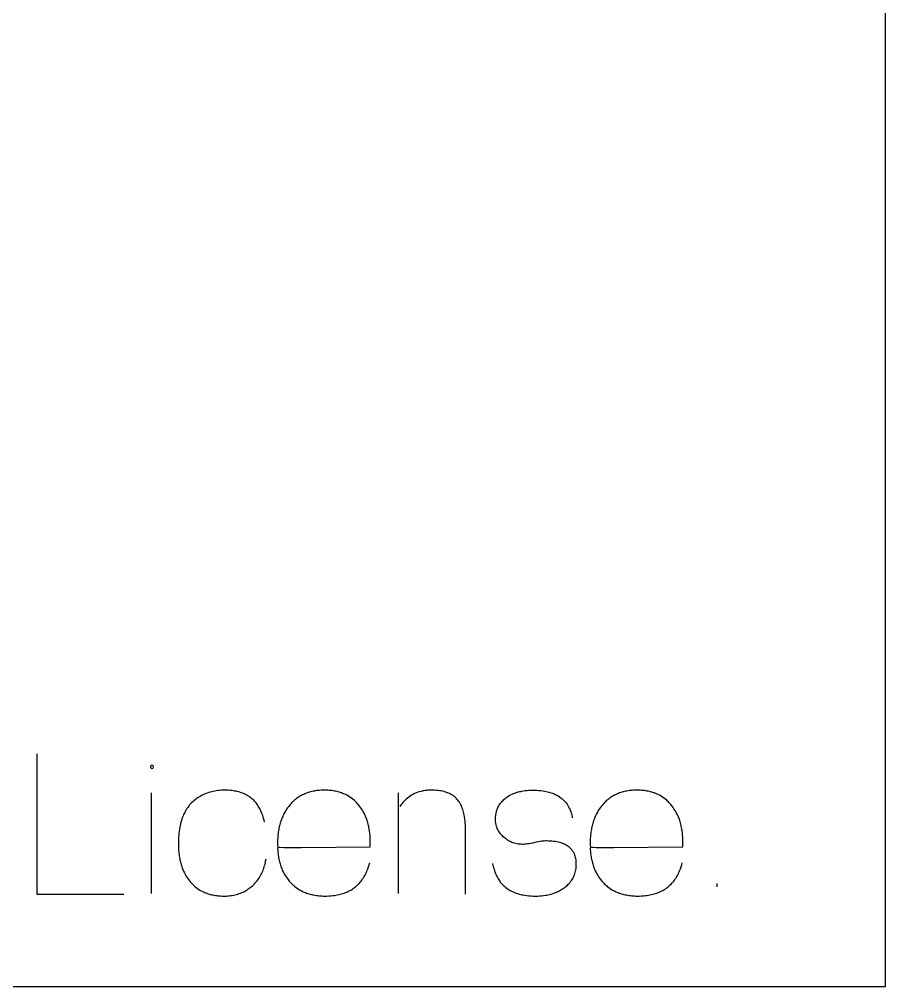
# Model space of a CAD drawing. Extents: x -148 to 148, y -92 to 92.
# Drawn here: x 129.41 to 148, y -92 to -71.23 of the extents above; entities that cross this region are included whole.
import ezdxf

# ---------------------------------------------------------------- set-up
doc = ezdxf.new("R2010")
doc.units = 0
doc.header["$MEASUREMENT"] = 0
doc.layers.get('0').update_dxf_attribs({"linetype": 'CONTINUOUS'})

msp = doc.modelspace()

# ---------------------------------------------------------------- linework, layer by layer
for p, q in [((147.999, -92), (147.999, 92)), ((129.783, -87), (129.783, -90.018)), ((132.246, -87.246), (132.223, -87.265)), ((132.223, -87.265), (132.223, -87.295)), ((132.223, -87.295), (132.246, -87.314)), ((132.276, -87.253), (132.246, -87.246)), ((132.246, -87.314), (132.276, -87.307)), ((132.289, -87.28), (132.276, -87.253)), ((132.276, -87.307), (132.289, -87.28)), ((133.472, -87.834), (133.44, -87.845)), ((133.503, -87.824), (133.472, -87.834)), ((133.536, -87.815), (133.503, -87.824)), ((133.568, -87.807), (133.536, -87.815)), ((133.601, -87.801), (133.568, -87.807)), ((133.634, -87.795), (133.601, -87.801)), ((133.667, -87.79), (133.634, -87.795)), ((133.701, -87.786), (133.667, -87.79)), ((133.735, -87.784), (133.701, -87.786)), ((133.769, -87.782), (133.735, -87.784)), ((133.804, -87.782), (133.769, -87.782)), ((133.849, -87.782), (133.804, -87.782)), ((133.893, -87.785), (133.849, -87.782)), ((133.936, -87.788), (133.893, -87.785)), ((133.967, -87.791), (133.936, -87.788)), ((133.998, -87.795), (133.967, -87.791)), ((134.027, -87.8), (133.998, -87.795)), ((134.057, -87.806), (134.027, -87.8)), ((134.085, -87.812), (134.057, -87.806)), ((134.113, -87.82), (134.085, -87.812)), ((134.141, -87.828), (134.113, -87.82)), ((134.167, -87.836), (134.141, -87.828)), ((134.193, -87.846), (134.167, -87.836)), ((135.606, -87.833), (135.581, -87.842)), ((135.632, -87.825), (135.606, -87.833)), ((135.658, -87.818), (135.632, -87.825)), ((135.684, -87.812), (135.658, -87.818)), ((135.711, -87.806), (135.684, -87.812)), ((135.738, -87.8), (135.711, -87.806)), ((135.766, -87.796), (135.738, -87.8)), ((135.794, -87.792), (135.766, -87.796)), ((135.822, -87.788), (135.794, -87.792)), ((135.851, -87.786), (135.822, -87.788)), ((135.881, -87.784), (135.851, -87.786)), ((135.91, -87.783), (135.881, -87.784)), ((135.941, -87.782), (135.91, -87.783)), ((135.971, -87.782), (135.941, -87.782)), ((136, -87.783), (135.971, -87.782)), ((136.029, -87.784), (136, -87.783)), ((136.058, -87.786), (136.029, -87.784)), ((136.086, -87.788), (136.058, -87.786)), ((136.114, -87.792), (136.086, -87.788)), ((136.141, -87.795), (136.114, -87.792)), ((136.168, -87.8), (136.141, -87.795)), ((136.195, -87.805), (136.168, -87.8)), ((136.221, -87.811), (136.195, -87.805)), ((136.247, -87.817), (136.221, -87.811)), ((136.272, -87.824), (136.247, -87.817)), ((136.297, -87.832), (136.272, -87.824)), ((136.321, -87.841), (136.297, -87.832)), ((137.958, -87.828), (137.924, -87.841)), ((137.993, -87.817), (137.958, -87.828)), ((138.029, -87.807), (137.993, -87.817)), ((138.066, -87.799), (138.029, -87.807)), ((138.091, -87.794), (138.066, -87.799)), ((138.117, -87.791), (138.091, -87.794)), ((138.143, -87.787), (138.117, -87.791)), ((138.169, -87.785), (138.143, -87.787)), ((138.196, -87.783), (138.169, -87.785)), ((138.223, -87.782), (138.196, -87.783)), ((138.251, -87.782), (138.223, -87.782)), ((138.277, -87.782), (138.251, -87.782)), ((138.315, -87.783), (138.277, -87.782)), ((138.352, -87.786), (138.315, -87.783)), ((138.388, -87.789), (138.352, -87.786)), ((138.423, -87.794), (138.388, -87.789)), ((138.457, -87.799), (138.423, -87.794)), ((138.49, -87.806), (138.457, -87.799)), ((138.521, -87.813), (138.49, -87.806)), ((138.552, -87.822), (138.521, -87.813)), ((138.581, -87.832), (138.552, -87.822)), ((138.609, -87.843), (138.581, -87.832)), ((140.042, -87.844), (140.067, -87.835)), ((140.067, -87.835), (140.091, -87.827)), ((140.091, -87.827), (140.116, -87.82)), ((140.116, -87.82), (140.141, -87.814)), ((140.141, -87.814), (140.167, -87.808)), ((140.167, -87.808), (140.194, -87.802)), ((140.194, -87.802), (140.23, -87.796)), ((140.23, -87.796), (140.266, -87.791)), ((140.266, -87.791), (140.304, -87.787)), ((140.304, -87.787), (140.342, -87.784)), ((140.342, -87.784), (140.381, -87.782)), ((140.381, -87.782), (140.422, -87.782)), ((140.422, -87.782), (140.468, -87.782)), ((140.468, -87.782), (140.514, -87.784)), ((140.514, -87.784), (140.558, -87.787)), ((140.558, -87.787), (140.6, -87.791)), ((140.6, -87.791), (140.642, -87.797)), ((140.642, -87.797), (140.682, -87.803)), ((140.682, -87.803), (140.712, -87.809)), ((140.712, -87.809), (140.74, -87.815)), ((140.74, -87.815), (140.768, -87.822)), ((140.768, -87.822), (140.795, -87.83)), ((140.795, -87.83), (140.822, -87.838)), ((142.315, -87.833), (142.29, -87.842)), ((142.341, -87.825), (142.315, -87.833)), ((142.367, -87.818), (142.341, -87.825)), ((142.393, -87.812), (142.367, -87.818)), ((142.42, -87.806), (142.393, -87.812)), ((142.447, -87.8), (142.42, -87.806)), ((142.475, -87.796), (142.447, -87.8)), ((142.503, -87.792), (142.475, -87.796)), ((142.531, -87.788), (142.503, -87.792)), ((142.56, -87.786), (142.531, -87.788)), ((142.59, -87.784), (142.56, -87.786)), ((142.62, -87.783), (142.59, -87.784)), ((142.65, -87.782), (142.62, -87.783)), ((142.68, -87.782), (142.65, -87.782)), ((142.709, -87.783), (142.68, -87.782)), ((142.738, -87.784), (142.709, -87.783)), ((142.767, -87.786), (142.738, -87.784)), ((142.795, -87.788), (142.767, -87.786)), ((142.823, -87.792), (142.795, -87.788)), ((142.85, -87.795), (142.823, -87.792)), ((142.877, -87.8), (142.85, -87.795)), ((142.904, -87.805), (142.877, -87.8)), ((142.93, -87.811), (142.904, -87.805)), ((142.956, -87.817), (142.93, -87.811)), ((142.981, -87.824), (142.956, -87.817)), ((143.006, -87.832), (142.981, -87.824)), ((143.03, -87.841), (143.006, -87.832)), ((132.244, -90), (132.244, -87.839)), ((133.128, -88.03), (133.105, -88.052)), ((133.153, -88.008), (133.128, -88.03)), ((133.178, -87.988), (133.153, -88.008)), ((133.204, -87.968), (133.178, -87.988)), ((133.231, -87.949), (133.204, -87.968)), ((133.259, -87.932), (133.231, -87.949)), ((133.287, -87.915), (133.259, -87.932)), ((133.317, -87.899), (133.287, -87.915)), ((133.348, -87.884), (133.317, -87.899)), ((133.378, -87.87), (133.348, -87.884)), ((133.409, -87.857), (133.378, -87.87)), ((133.44, -87.845), (133.409, -87.857)), ((134.219, -87.856), (134.193, -87.846)), ((134.244, -87.867), (134.219, -87.856)), ((134.268, -87.879), (134.244, -87.867)), ((134.291, -87.891), (134.268, -87.879)), ((134.314, -87.904), (134.291, -87.891)), ((134.336, -87.918), (134.314, -87.904)), ((134.357, -87.933), (134.336, -87.918)), ((134.378, -87.949), (134.357, -87.933)), ((134.398, -87.965), (134.378, -87.949)), ((134.418, -87.982), (134.398, -87.965)), ((134.436, -88), (134.418, -87.982)), ((134.454, -88.018), (134.436, -88)), ((134.472, -88.037), (134.454, -88.018)), ((134.489, -88.057), (134.472, -88.037)), ((135.276, -88.031), (135.257, -88.05)), ((135.295, -88.013), (135.276, -88.031)), ((135.314, -87.996), (135.295, -88.013)), ((135.334, -87.98), (135.314, -87.996)), ((135.354, -87.964), (135.334, -87.98)), ((135.375, -87.949), (135.354, -87.964)), ((135.396, -87.934), (135.375, -87.949)), ((135.418, -87.92), (135.396, -87.934)), ((135.44, -87.907), (135.418, -87.92)), ((135.462, -87.895), (135.44, -87.907)), ((135.485, -87.883), (135.462, -87.895)), ((135.509, -87.872), (135.485, -87.883)), ((135.532, -87.861), (135.509, -87.872)), ((135.557, -87.851), (135.532, -87.861)), ((135.581, -87.842), (135.557, -87.851)), ((136.345, -87.85), (136.321, -87.841)), ((136.369, -87.859), (136.345, -87.85)), ((136.404, -87.875), (136.369, -87.859)), ((136.437, -87.892), (136.404, -87.875)), ((136.47, -87.911), (136.437, -87.892)), ((136.502, -87.931), (136.47, -87.911)), ((136.533, -87.953), (136.502, -87.931)), ((136.563, -87.975), (136.533, -87.953)), ((136.592, -88), (136.563, -87.975)), ((136.611, -88.017), (136.592, -88)), ((136.629, -88.035), (136.611, -88.017)), ((136.647, -88.053), (136.629, -88.035)), ((137.547, -90), (137.546, -87.839)), ((137.654, -88.029), (137.637, -88.048)), ((137.681, -88.002), (137.654, -88.029)), ((137.708, -87.976), (137.681, -88.002)), ((137.736, -87.952), (137.708, -87.976)), ((137.765, -87.93), (137.736, -87.952)), ((137.795, -87.909), (137.765, -87.93)), ((137.826, -87.89), (137.795, -87.909)), ((137.857, -87.872), (137.826, -87.89)), ((137.89, -87.856), (137.857, -87.872)), ((137.924, -87.841), (137.89, -87.856)), ((138.637, -87.855), (138.609, -87.843)), ((138.663, -87.868), (138.637, -87.855)), ((138.692, -87.885), (138.663, -87.868)), ((138.715, -87.9), (138.692, -87.885)), ((138.738, -87.917), (138.715, -87.9)), ((138.759, -87.934), (138.738, -87.917)), ((138.78, -87.953), (138.759, -87.934)), ((138.799, -87.973), (138.78, -87.953)), ((138.817, -87.994), (138.799, -87.973)), ((138.834, -88.016), (138.817, -87.994)), ((138.851, -88.04), (138.834, -88.016)), ((138.867, -88.067), (138.851, -88.04)), ((139.736, -88.059), (139.752, -88.039)), ((139.752, -88.039), (139.769, -88.019)), ((139.769, -88.019), (139.788, -88.001)), ((139.788, -88.001), (139.807, -87.982)), ((139.807, -87.982), (139.828, -87.965)), ((139.828, -87.965), (139.85, -87.948)), ((139.85, -87.948), (139.872, -87.931)), ((139.872, -87.931), (139.894, -87.917)), ((139.894, -87.917), (139.922, -87.9)), ((139.922, -87.9), (139.951, -87.885)), ((139.951, -87.885), (139.981, -87.87)), ((139.981, -87.87), (140.011, -87.856)), ((140.011, -87.856), (140.042, -87.844)), ((140.822, -87.838), (140.847, -87.848)), ((140.847, -87.848), (140.872, -87.857)), ((140.872, -87.857), (140.897, -87.868)), ((140.897, -87.868), (140.92, -87.879)), ((140.92, -87.879), (140.943, -87.89)), ((140.943, -87.89), (140.972, -87.907)), ((140.972, -87.907), (141.001, -87.925)), ((141.001, -87.925), (141.027, -87.944)), ((141.027, -87.944), (141.053, -87.964)), ((141.053, -87.964), (141.077, -87.986)), ((141.077, -87.986), (141.1, -88.008)), ((141.1, -88.008), (141.122, -88.032)), ((141.122, -88.032), (141.142, -88.057)), ((141.985, -88.031), (141.966, -88.05)), ((142.004, -88.013), (141.985, -88.031)), ((142.023, -87.996), (142.004, -88.013)), ((142.043, -87.98), (142.023, -87.996)), ((142.063, -87.964), (142.043, -87.98)), ((142.084, -87.949), (142.063, -87.964)), ((142.105, -87.934), (142.084, -87.949)), ((142.127, -87.92), (142.105, -87.934)), ((142.149, -87.907), (142.127, -87.92)), ((142.172, -87.895), (142.149, -87.907)), ((142.194, -87.883), (142.172, -87.895)), ((142.218, -87.872), (142.194, -87.883)), ((142.242, -87.861), (142.218, -87.872)), ((142.266, -87.851), (142.242, -87.861)), ((142.29, -87.842), (142.266, -87.851)), ((143.054, -87.85), (143.03, -87.841)), ((143.078, -87.859), (143.054, -87.85)), ((143.113, -87.875), (143.078, -87.859)), ((143.146, -87.892), (143.113, -87.875)), ((143.179, -87.911), (143.146, -87.892)), ((143.211, -87.931), (143.179, -87.911)), ((143.242, -87.953), (143.211, -87.931)), ((143.272, -87.975), (143.242, -87.953)), ((143.301, -88), (143.272, -87.975)), ((143.32, -88.017), (143.301, -88)), ((143.338, -88.035), (143.32, -88.017)), ((143.356, -88.053), (143.338, -88.035)), ((132.968, -88.236), (132.956, -88.259)), ((132.984, -88.207), (132.968, -88.236)), ((133.002, -88.179), (132.984, -88.207)), ((133.021, -88.152), (133.002, -88.179)), ((133.041, -88.125), (133.021, -88.152)), ((133.061, -88.1), (133.041, -88.125)), ((133.083, -88.076), (133.061, -88.1)), ((133.105, -88.052), (133.083, -88.076)), ((134.505, -88.078), (134.489, -88.057)), ((134.52, -88.1), (134.505, -88.078)), ((134.535, -88.122), (134.52, -88.1)), ((134.549, -88.145), (134.535, -88.122)), ((134.563, -88.169), (134.549, -88.145)), ((134.576, -88.193), (134.563, -88.169)), ((134.588, -88.219), (134.576, -88.193)), ((134.6, -88.245), (134.588, -88.219)), ((134.611, -88.272), (134.6, -88.245)), ((135.124, -88.222), (135.104, -88.254)), ((135.144, -88.19), (135.124, -88.222)), ((135.165, -88.159), (135.144, -88.19)), ((135.187, -88.129), (135.165, -88.159)), ((135.204, -88.109), (135.187, -88.129)), ((135.221, -88.089), (135.204, -88.109)), ((135.239, -88.069), (135.221, -88.089)), ((135.257, -88.05), (135.239, -88.069)), ((136.665, -88.072), (136.647, -88.053)), ((136.682, -88.092), (136.665, -88.072)), ((136.706, -88.122), (136.682, -88.092)), ((136.728, -88.151), (136.706, -88.122)), ((136.748, -88.181), (136.728, -88.151)), ((136.768, -88.211), (136.748, -88.181)), ((136.786, -88.243), (136.768, -88.211)), ((136.804, -88.275), (136.786, -88.243)), ((137.588, -88.109), (137.573, -88.131)), ((137.604, -88.088), (137.588, -88.109)), ((137.62, -88.068), (137.604, -88.088)), ((137.637, -88.048), (137.62, -88.068)), ((138.883, -88.096), (138.867, -88.067)), ((138.894, -88.12), (138.883, -88.096)), ((138.904, -88.144), (138.894, -88.12)), ((138.913, -88.169), (138.904, -88.144)), ((138.922, -88.195), (138.913, -88.169)), ((138.931, -88.223), (138.922, -88.195)), ((138.939, -88.251), (138.931, -88.223)), ((138.946, -88.28), (138.939, -88.251)), ((139.638, -88.276), (139.644, -88.25)), ((139.644, -88.25), (139.651, -88.225)), ((139.651, -88.225), (139.659, -88.2)), ((139.659, -88.2), (139.668, -88.176)), ((139.668, -88.176), (139.678, -88.153)), ((139.678, -88.153), (139.69, -88.13)), ((139.69, -88.13), (139.707, -88.101)), ((139.707, -88.101), (139.72, -88.08)), ((139.72, -88.08), (139.736, -88.059)), ((141.142, -88.057), (141.161, -88.084)), ((141.161, -88.084), (141.179, -88.111)), ((141.179, -88.111), (141.195, -88.14)), ((141.195, -88.14), (141.21, -88.169)), ((141.21, -88.169), (141.221, -88.192)), ((141.221, -88.192), (141.231, -88.216)), ((141.231, -88.216), (141.24, -88.241)), ((141.24, -88.241), (141.248, -88.266)), ((141.833, -88.222), (141.814, -88.254)), ((141.853, -88.19), (141.833, -88.222)), ((141.874, -88.159), (141.853, -88.19)), ((141.897, -88.129), (141.874, -88.159)), ((141.913, -88.109), (141.897, -88.129)), ((141.93, -88.089), (141.913, -88.109)), ((141.948, -88.069), (141.93, -88.089)), ((141.966, -88.05), (141.948, -88.069)), ((143.374, -88.072), (143.356, -88.053)), ((143.391, -88.092), (143.374, -88.072)), ((143.415, -88.122), (143.391, -88.092)), ((143.437, -88.151), (143.415, -88.122)), ((143.457, -88.181), (143.437, -88.151)), ((143.477, -88.211), (143.457, -88.181)), ((143.495, -88.243), (143.477, -88.211)), ((143.513, -88.275), (143.495, -88.243)), ((132.885, -88.432), (132.875, -88.468)), ((132.897, -88.397), (132.885, -88.432)), ((132.909, -88.363), (132.897, -88.397)), ((132.922, -88.33), (132.909, -88.363)), ((132.933, -88.306), (132.922, -88.33)), ((132.944, -88.282), (132.933, -88.306)), ((132.956, -88.259), (132.944, -88.282)), ((134.621, -88.299), (134.611, -88.272)), ((134.63, -88.328), (134.621, -88.299)), ((134.639, -88.357), (134.63, -88.328)), ((134.648, -88.387), (134.639, -88.357)), ((134.658, -88.428), (134.648, -88.387)), ((134.666, -88.47), (134.658, -88.428)), ((135.021, -88.442), (135.013, -88.467)), ((135.03, -88.417), (135.021, -88.442)), ((135.039, -88.393), (135.03, -88.417)), ((135.049, -88.368), (135.039, -88.393)), ((135.059, -88.345), (135.049, -88.368)), ((135.07, -88.322), (135.059, -88.345)), ((135.086, -88.287), (135.07, -88.322)), ((135.104, -88.254), (135.086, -88.287)), ((136.82, -88.308), (136.804, -88.275)), ((136.835, -88.342), (136.82, -88.308)), ((136.849, -88.377), (136.835, -88.342)), ((136.863, -88.412), (136.849, -88.377)), ((136.871, -88.436), (136.863, -88.412)), ((136.879, -88.461), (136.871, -88.436)), ((136.886, -88.486), (136.879, -88.461)), ((138.952, -88.311), (138.946, -88.28)), ((138.96, -88.353), (138.952, -88.311)), ((138.966, -88.397), (138.96, -88.353)), ((138.972, -88.443), (138.966, -88.397)), ((138.976, -88.491), (138.972, -88.443)), ((139.626, -88.385), (139.628, -88.357)), ((139.626, -88.419), (139.626, -88.385)), ((139.628, -88.447), (139.626, -88.419)), ((139.628, -88.357), (139.63, -88.329)), ((139.63, -88.474), (139.628, -88.447)), ((139.63, -88.329), (139.634, -88.302)), ((139.634, -88.302), (139.638, -88.276)), ((141.248, -88.266), (141.256, -88.292)), ((141.256, -88.292), (141.263, -88.318)), ((141.263, -88.318), (141.269, -88.345)), ((141.269, -88.345), (141.275, -88.373)), ((141.73, -88.442), (141.722, -88.467)), ((141.739, -88.417), (141.73, -88.442)), ((141.748, -88.393), (141.739, -88.417)), ((141.758, -88.368), (141.748, -88.393)), ((141.768, -88.345), (141.758, -88.368)), ((141.779, -88.322), (141.768, -88.345)), ((141.796, -88.287), (141.779, -88.322)), ((141.814, -88.254), (141.796, -88.287)), ((143.529, -88.308), (143.513, -88.275)), ((143.544, -88.342), (143.529, -88.308)), ((143.559, -88.377), (143.544, -88.342)), ((143.572, -88.412), (143.559, -88.377)), ((143.58, -88.436), (143.572, -88.412)), ((143.588, -88.461), (143.58, -88.436)), ((143.595, -88.486), (143.588, -88.461)), ((132.836, -88.662), (132.831, -88.704)), ((132.842, -88.621), (132.836, -88.662)), ((132.849, -88.581), (132.842, -88.621)), ((132.857, -88.543), (132.849, -88.581)), ((132.865, -88.505), (132.857, -88.543)), ((132.875, -88.468), (132.865, -88.505)), ((134.969, -88.654), (134.964, -88.682)), ((134.974, -88.626), (134.969, -88.654)), ((134.979, -88.598), (134.974, -88.626)), ((134.985, -88.571), (134.979, -88.598)), ((134.991, -88.545), (134.985, -88.571)), ((134.998, -88.518), (134.991, -88.545)), ((135.005, -88.492), (134.998, -88.518)), ((135.013, -88.467), (135.005, -88.492)), ((136.893, -88.511), (136.886, -88.486)), ((136.899, -88.537), (136.893, -88.511)), ((136.905, -88.563), (136.899, -88.537)), ((136.91, -88.589), (136.905, -88.563)), ((136.915, -88.616), (136.91, -88.589)), ((136.92, -88.643), (136.915, -88.616)), ((136.924, -88.67), (136.92, -88.643)), ((138.98, -88.541), (138.976, -88.491)), ((138.981, -88.567), (138.98, -88.541)), ((138.982, -88.593), (138.981, -88.567)), ((138.983, -88.619), (138.982, -88.593)), ((138.983, -88.646), (138.983, -88.619)), ((138.983, -90.018), (138.983, -88.646)), ((139.635, -88.501), (139.63, -88.474)), ((139.64, -88.528), (139.635, -88.501)), ((139.647, -88.554), (139.64, -88.528)), ((139.656, -88.579), (139.647, -88.554)), ((139.665, -88.604), (139.656, -88.579)), ((139.677, -88.628), (139.665, -88.604)), ((139.689, -88.652), (139.677, -88.628)), ((139.703, -88.675), (139.689, -88.652)), ((141.678, -88.654), (141.673, -88.682)), ((141.683, -88.626), (141.678, -88.654)), ((141.688, -88.598), (141.683, -88.626)), ((141.694, -88.571), (141.688, -88.598)), ((141.7, -88.545), (141.694, -88.571)), ((141.707, -88.518), (141.7, -88.545)), ((141.714, -88.492), (141.707, -88.518)), ((141.722, -88.467), (141.714, -88.492)), ((143.602, -88.511), (143.595, -88.486)), ((143.608, -88.537), (143.602, -88.511)), ((143.614, -88.563), (143.608, -88.537)), ((143.619, -88.589), (143.614, -88.563)), ((143.624, -88.616), (143.619, -88.589)), ((143.629, -88.643), (143.624, -88.616)), ((143.633, -88.67), (143.629, -88.643)), ((132.821, -88.834), (132.82, -88.88)), ((132.824, -88.79), (132.821, -88.834)), ((132.827, -88.746), (132.824, -88.79)), ((132.831, -88.704), (132.827, -88.746)), ((134.948, -88.874), (134.947, -88.905)), ((134.949, -88.844), (134.948, -88.874)), ((134.951, -88.813), (134.949, -88.844)), ((134.953, -88.783), (134.951, -88.813)), ((134.957, -88.739), (134.953, -88.783)), ((134.96, -88.71), (134.957, -88.739)), ((134.964, -88.682), (134.96, -88.71)), ((136.927, -88.698), (136.924, -88.67)), ((136.93, -88.726), (136.927, -88.698)), ((136.933, -88.755), (136.93, -88.726)), ((136.935, -88.784), (136.933, -88.755)), ((136.936, -88.813), (136.935, -88.784)), ((136.938, -88.842), (136.936, -88.813)), ((136.938, -88.872), (136.938, -88.842)), ((136.939, -88.903), (136.938, -88.872)), ((139.719, -88.698), (139.703, -88.675)), ((139.735, -88.72), (139.719, -88.698)), ((139.753, -88.742), (139.735, -88.72)), ((139.773, -88.762), (139.753, -88.742)), ((139.794, -88.783), (139.773, -88.762)), ((139.816, -88.802), (139.794, -88.783)), ((139.838, -88.82), (139.816, -88.802)), ((139.86, -88.837), (139.838, -88.82)), ((139.883, -88.852), (139.86, -88.837)), ((139.906, -88.867), (139.883, -88.852)), ((139.93, -88.88), (139.906, -88.867)), ((140.642, -88.876), (140.614, -88.88)), ((140.668, -88.874), (140.642, -88.876)), ((140.697, -88.873), (140.668, -88.874)), ((140.723, -88.873), (140.697, -88.873)), ((140.762, -88.874), (140.723, -88.873)), ((140.801, -88.876), (140.762, -88.874)), ((140.838, -88.879), (140.801, -88.876)), ((141.657, -88.874), (141.656, -88.905)), ((141.658, -88.844), (141.657, -88.874)), ((141.66, -88.813), (141.658, -88.844)), ((141.662, -88.783), (141.66, -88.813)), ((141.666, -88.739), (141.662, -88.783)), ((141.67, -88.71), (141.666, -88.739)), ((141.673, -88.682), (141.67, -88.71)), ((143.636, -88.698), (143.633, -88.67)), ((143.639, -88.726), (143.636, -88.698)), ((143.642, -88.755), (143.639, -88.726)), ((143.644, -88.784), (143.642, -88.755)), ((143.646, -88.813), (143.644, -88.784)), ((143.647, -88.842), (143.646, -88.813)), ((143.647, -88.872), (143.647, -88.842)), ((143.648, -88.903), (143.647, -88.872)), ((132.82, -88.88), (132.82, -88.926)), ((132.82, -88.926), (132.82, -88.958)), ((132.82, -88.958), (132.82, -88.988)), ((132.82, -88.988), (132.822, -89.019)), ((132.822, -89.019), (132.823, -89.049)), ((132.823, -89.049), (132.825, -89.078)), ((132.825, -89.078), (132.828, -89.107)), ((134.947, -88.905), (134.947, -88.937)), ((134.947, -88.937), (134.947, -88.968)), ((134.947, -88.968), (134.953, -89)), ((134.953, -89), (134.949, -89.03)), ((134.949, -89.03), (134.951, -89.06)), ((134.951, -89.06), (134.953, -89.09)), ((134.953, -89), (134.979, -89.005)), ((134.979, -89.005), (135.004, -89.007)), ((135.004, -89.007), (135.081, -89.01)), ((135.081, -89.01), (135.151, -89.011)), ((135.151, -89.011), (135.454, -89.013)), ((135.454, -89.013), (136.937, -89)), ((136.937, -89), (136.938, -88.943)), ((136.938, -88.943), (136.939, -88.903)), ((139.954, -88.892), (139.93, -88.88)), ((139.979, -88.902), (139.954, -88.892)), ((140.004, -88.912), (139.979, -88.902)), ((140.03, -88.92), (140.004, -88.912)), ((140.057, -88.927), (140.03, -88.92)), ((140.083, -88.933), (140.057, -88.927)), ((140.111, -88.938), (140.083, -88.933)), ((140.138, -88.942), (140.111, -88.938)), ((140.167, -88.944), (140.138, -88.942)), ((140.195, -88.945), (140.167, -88.944)), ((140.227, -88.945), (140.195, -88.945)), ((140.257, -88.943), (140.227, -88.945)), ((140.285, -88.94), (140.257, -88.943)), ((140.314, -88.936), (140.285, -88.94)), ((140.347, -88.931), (140.314, -88.936)), ((140.381, -88.925), (140.347, -88.931)), ((140.418, -88.918), (140.381, -88.925)), ((140.496, -88.901), (140.418, -88.918)), ((140.55, -88.89), (140.496, -88.901)), ((140.584, -88.884), (140.55, -88.89)), ((140.614, -88.88), (140.584, -88.884)), ((140.874, -88.883), (140.838, -88.879)), ((140.909, -88.887), (140.874, -88.883)), ((140.942, -88.893), (140.909, -88.887)), ((140.974, -88.9), (140.942, -88.893)), ((141.005, -88.908), (140.974, -88.9)), ((141.034, -88.916), (141.005, -88.908)), ((141.063, -88.926), (141.034, -88.916)), ((141.09, -88.937), (141.063, -88.926)), ((141.115, -88.948), (141.09, -88.937)), ((141.14, -88.961), (141.115, -88.948)), ((141.163, -88.974), (141.14, -88.961)), ((141.185, -88.989), (141.163, -88.974)), ((141.205, -89.004), (141.185, -88.989)), ((141.229, -89.025), (141.205, -89.004)), ((141.251, -89.047), (141.229, -89.025)), ((141.271, -89.071), (141.251, -89.047)), ((141.289, -89.096), (141.271, -89.071)), ((141.656, -88.905), (141.656, -88.937)), ((141.656, -88.937), (141.656, -88.968)), ((141.656, -88.968), (141.662, -89)), ((141.662, -89), (141.658, -89.03)), ((141.658, -89.03), (141.66, -89.06)), ((141.66, -89.06), (141.662, -89.09)), ((141.662, -89), (141.688, -89.005)), ((141.688, -89.005), (141.713, -89.007)), ((141.713, -89.007), (141.79, -89.01)), ((141.79, -89.01), (141.86, -89.011)), ((141.86, -89.011), (142.163, -89.013)), ((142.163, -89.013), (143.646, -89)), ((143.646, -89), (143.647, -88.943)), ((143.647, -88.943), (143.648, -88.903)), ((132.828, -89.107), (132.831, -89.136)), ((132.831, -89.136), (132.834, -89.165)), ((132.834, -89.165), (132.838, -89.193)), ((132.838, -89.193), (132.843, -89.22)), ((132.843, -89.22), (132.848, -89.247)), ((132.848, -89.247), (132.853, -89.274)), ((132.853, -89.274), (132.859, -89.301)), ((134.693, -89.301), (134.701, -89.256)), ((134.953, -89.09), (134.956, -89.12)), ((134.956, -89.12), (134.959, -89.149)), ((134.959, -89.149), (134.963, -89.177)), ((134.963, -89.177), (134.967, -89.206)), ((134.967, -89.206), (134.972, -89.233)), ((134.972, -89.233), (134.977, -89.261)), ((134.977, -89.261), (134.983, -89.288)), ((134.983, -89.288), (134.989, -89.314)), ((141.304, -89.123), (141.289, -89.096)), ((141.318, -89.151), (141.304, -89.123)), ((141.328, -89.175), (141.318, -89.151)), ((141.336, -89.199), (141.328, -89.175)), ((141.343, -89.225), (141.336, -89.199)), ((141.349, -89.252), (141.343, -89.225)), ((141.354, -89.279), (141.349, -89.252)), ((141.357, -89.308), (141.354, -89.279)), ((141.662, -89.09), (141.665, -89.12)), ((141.665, -89.12), (141.668, -89.149)), ((141.668, -89.149), (141.672, -89.177)), ((141.672, -89.177), (141.676, -89.206)), ((141.676, -89.206), (141.681, -89.233)), ((141.681, -89.233), (141.686, -89.261)), ((141.686, -89.261), (141.692, -89.288)), ((141.692, -89.288), (141.699, -89.314)), ((132.859, -89.301), (132.865, -89.327)), ((132.865, -89.327), (132.872, -89.352)), ((132.872, -89.352), (132.879, -89.377)), ((132.879, -89.377), (132.887, -89.402)), ((132.887, -89.402), (132.895, -89.427)), ((132.895, -89.427), (132.903, -89.451)), ((132.903, -89.451), (132.917, -89.486)), ((132.917, -89.486), (132.932, -89.52)), ((134.629, -89.519), (134.641, -89.49)), ((134.641, -89.49), (134.652, -89.46)), ((134.652, -89.46), (134.661, -89.43)), ((134.661, -89.43), (134.671, -89.399)), ((134.671, -89.399), (134.679, -89.367)), ((134.679, -89.367), (134.687, -89.334)), ((134.687, -89.334), (134.693, -89.301)), ((134.989, -89.314), (134.996, -89.341)), ((134.996, -89.341), (135.004, -89.366)), ((135.004, -89.366), (135.011, -89.392)), ((135.011, -89.392), (135.02, -89.417)), ((135.02, -89.417), (135.029, -89.441)), ((135.029, -89.441), (135.038, -89.465)), ((135.038, -89.465), (135.048, -89.489)), ((135.048, -89.489), (135.058, -89.512)), ((136.874, -89.501), (136.886, -89.471)), ((136.886, -89.471), (136.9, -89.43)), ((136.9, -89.43), (136.914, -89.388)), ((136.914, -89.388), (136.926, -89.344)), ((139.565, -89.356), (139.571, -89.389)), ((139.571, -89.389), (139.578, -89.42)), ((139.578, -89.42), (139.586, -89.451)), ((139.586, -89.451), (139.594, -89.481)), ((139.594, -89.481), (139.603, -89.51)), ((141.344, -89.517), (141.35, -89.489)), ((141.35, -89.489), (141.354, -89.46)), ((141.354, -89.46), (141.357, -89.43)), ((141.359, -89.337), (141.357, -89.308)), ((141.357, -89.43), (141.359, -89.399)), ((141.359, -89.368), (141.359, -89.337)), ((141.359, -89.399), (141.359, -89.368)), ((141.699, -89.314), (141.705, -89.341)), ((141.705, -89.341), (141.713, -89.366)), ((141.713, -89.366), (141.72, -89.392)), ((141.72, -89.392), (141.729, -89.417)), ((141.729, -89.417), (141.738, -89.441)), ((141.738, -89.441), (141.747, -89.465)), ((141.747, -89.465), (141.757, -89.489)), ((141.757, -89.489), (141.767, -89.512)), ((143.583, -89.501), (143.595, -89.471)), ((143.595, -89.471), (143.61, -89.43)), ((143.61, -89.43), (143.623, -89.388)), ((143.623, -89.388), (143.635, -89.344)), ((132.932, -89.52), (132.948, -89.554)), ((132.948, -89.554), (132.965, -89.587)), ((132.965, -89.587), (132.983, -89.618)), ((132.983, -89.618), (133.002, -89.649)), ((133.002, -89.649), (133.022, -89.679)), ((133.022, -89.679), (133.043, -89.708)), ((134.509, -89.727), (134.527, -89.704)), ((134.527, -89.704), (134.544, -89.679)), ((134.544, -89.679), (134.56, -89.654)), ((134.56, -89.654), (134.575, -89.628)), ((134.575, -89.628), (134.59, -89.602)), ((134.59, -89.602), (134.604, -89.575)), ((134.604, -89.575), (134.617, -89.547)), ((134.617, -89.547), (134.629, -89.519)), ((135.058, -89.512), (135.074, -89.546)), ((135.074, -89.546), (135.092, -89.58)), ((135.092, -89.58), (135.111, -89.612)), ((135.111, -89.612), (135.131, -89.643)), ((135.131, -89.643), (135.152, -89.674)), ((135.152, -89.674), (135.174, -89.703)), ((135.174, -89.703), (135.197, -89.732)), ((136.758, -89.711), (136.775, -89.687)), ((136.775, -89.687), (136.791, -89.663)), ((136.791, -89.663), (136.806, -89.638)), ((136.806, -89.638), (136.821, -89.612)), ((136.821, -89.612), (136.835, -89.585)), ((136.835, -89.585), (136.849, -89.558)), ((136.849, -89.558), (136.862, -89.53)), ((136.862, -89.53), (136.874, -89.501)), ((139.603, -89.51), (139.613, -89.539)), ((139.613, -89.539), (139.624, -89.567)), ((139.624, -89.567), (139.635, -89.594)), ((139.635, -89.594), (139.647, -89.62)), ((139.647, -89.62), (139.66, -89.645)), ((139.66, -89.645), (139.674, -89.67)), ((139.674, -89.67), (139.688, -89.694)), ((139.688, -89.694), (139.703, -89.717)), ((141.256, -89.723), (141.271, -89.7)), ((141.271, -89.7), (141.285, -89.676)), ((141.285, -89.676), (141.298, -89.651)), ((141.298, -89.651), (141.31, -89.626)), ((141.31, -89.626), (141.32, -89.6)), ((141.32, -89.6), (141.329, -89.573)), ((141.329, -89.573), (141.337, -89.545)), ((141.337, -89.545), (141.344, -89.517)), ((141.767, -89.512), (141.784, -89.546)), ((141.784, -89.546), (141.801, -89.58)), ((141.801, -89.58), (141.82, -89.612)), ((141.82, -89.612), (141.84, -89.643)), ((141.84, -89.643), (141.861, -89.674)), ((141.861, -89.674), (141.883, -89.703)), ((141.883, -89.703), (141.906, -89.732)), ((143.467, -89.711), (143.484, -89.687)), ((143.484, -89.687), (143.5, -89.663)), ((143.5, -89.663), (143.515, -89.638)), ((143.515, -89.638), (143.53, -89.612)), ((143.53, -89.612), (143.544, -89.585)), ((143.544, -89.585), (143.558, -89.558)), ((143.558, -89.558), (143.571, -89.53)), ((143.571, -89.53), (143.583, -89.501)), ((133.043, -89.708), (133.066, -89.737)), ((133.066, -89.737), (133.082, -89.757)), ((133.082, -89.757), (133.099, -89.776)), ((133.099, -89.776), (133.117, -89.795)), ((133.117, -89.795), (133.144, -89.821)), ((133.144, -89.821), (133.172, -89.847)), ((133.172, -89.847), (133.201, -89.87)), ((133.201, -89.87), (133.231, -89.893)), ((133.231, -89.893), (133.262, -89.913)), ((133.262, -89.913), (133.294, -89.933)), ((134.289, -89.926), (134.314, -89.91)), ((134.314, -89.91), (134.338, -89.893)), ((134.338, -89.893), (134.362, -89.875)), ((134.362, -89.875), (134.385, -89.856)), ((134.385, -89.856), (134.408, -89.836)), ((134.408, -89.836), (134.43, -89.815)), ((134.43, -89.815), (134.451, -89.794)), ((134.451, -89.794), (134.471, -89.773)), ((134.471, -89.773), (134.49, -89.75)), ((134.49, -89.75), (134.509, -89.727)), ((135.197, -89.732), (135.222, -89.76)), ((135.222, -89.76), (135.24, -89.779)), ((135.24, -89.779), (135.259, -89.797)), ((135.259, -89.797), (135.277, -89.815)), ((135.277, -89.815), (135.296, -89.831)), ((135.296, -89.831), (135.316, -89.848)), ((135.316, -89.848), (135.346, -89.871)), ((135.346, -89.871), (135.377, -89.893)), ((135.377, -89.893), (135.409, -89.913)), ((135.409, -89.913), (135.431, -89.926)), ((136.533, -89.919), (136.556, -89.904)), ((136.556, -89.904), (136.579, -89.888)), ((136.579, -89.888), (136.602, -89.871)), ((136.602, -89.871), (136.623, -89.854)), ((136.623, -89.854), (136.645, -89.836)), ((136.645, -89.836), (136.665, -89.817)), ((136.665, -89.817), (136.685, -89.797)), ((136.685, -89.797), (136.704, -89.777)), ((136.704, -89.777), (136.723, -89.756)), ((136.723, -89.756), (136.741, -89.734)), ((136.741, -89.734), (136.758, -89.711)), ((139.703, -89.717), (139.719, -89.739)), ((139.719, -89.739), (139.736, -89.761)), ((139.736, -89.761), (139.753, -89.782)), ((139.753, -89.782), (139.771, -89.802)), ((139.771, -89.802), (139.79, -89.821)), ((139.79, -89.821), (139.809, -89.84)), ((139.809, -89.84), (139.83, -89.857)), ((139.83, -89.857), (139.851, -89.874)), ((139.851, -89.874), (139.873, -89.891)), ((139.873, -89.891), (139.895, -89.906)), ((139.895, -89.906), (139.918, -89.921)), ((141.042, -89.917), (141.065, -89.903)), ((141.065, -89.903), (141.089, -89.887)), ((141.089, -89.887), (141.114, -89.869)), ((141.114, -89.869), (141.138, -89.85)), ((141.138, -89.85), (141.161, -89.83)), ((141.161, -89.83), (141.182, -89.81)), ((141.182, -89.81), (141.203, -89.79)), ((141.203, -89.79), (141.222, -89.768)), ((141.222, -89.768), (141.239, -89.746)), ((141.239, -89.746), (141.256, -89.723)), ((141.906, -89.732), (141.932, -89.76)), ((141.932, -89.76), (141.949, -89.779)), ((141.949, -89.779), (141.968, -89.797)), ((141.968, -89.797), (141.986, -89.815)), ((141.986, -89.815), (142.005, -89.831)), ((142.005, -89.831), (142.025, -89.848)), ((142.025, -89.848), (142.055, -89.871)), ((142.055, -89.871), (142.086, -89.893)), ((142.086, -89.893), (142.118, -89.913)), ((142.118, -89.913), (142.14, -89.926)), ((143.242, -89.919), (143.265, -89.904)), ((143.265, -89.904), (143.288, -89.888)), ((143.288, -89.888), (143.311, -89.871)), ((143.311, -89.871), (143.332, -89.854)), ((143.332, -89.854), (143.354, -89.836)), ((143.354, -89.836), (143.374, -89.817)), ((143.374, -89.817), (143.394, -89.797)), ((143.394, -89.797), (143.413, -89.777)), ((143.413, -89.777), (143.432, -89.756)), ((143.432, -89.756), (143.45, -89.734)), ((143.45, -89.734), (143.467, -89.711)), ((144.383, -89.855), (144.385, -89.782)), ((129.783, -90.018), (131.647, -90.018)), ((133.294, -89.933), (133.327, -89.951)), ((133.327, -89.951), (133.361, -89.967)), ((133.361, -89.967), (133.384, -89.978)), ((133.384, -89.978), (133.408, -89.987)), ((133.408, -89.987), (133.432, -89.996)), ((133.432, -89.996), (133.457, -90.005)), ((133.457, -90.005), (133.482, -90.012)), ((133.482, -90.012), (133.507, -90.019)), ((133.507, -90.019), (133.533, -90.026)), ((133.533, -90.026), (133.56, -90.031)), ((133.56, -90.031), (133.587, -90.037)), ((133.587, -90.037), (133.614, -90.041)), ((133.614, -90.041), (133.642, -90.045)), ((133.642, -90.045), (133.67, -90.048)), ((133.67, -90.048), (133.698, -90.051)), ((133.698, -90.051), (133.727, -90.053)), ((133.727, -90.053), (133.757, -90.054)), ((133.757, -90.054), (133.787, -90.054)), ((133.787, -90.054), (133.813, -90.054)), ((133.813, -90.054), (133.847, -90.054)), ((133.847, -90.054), (133.881, -90.052)), ((133.881, -90.052), (133.913, -90.049)), ((133.913, -90.049), (133.945, -90.046)), ((133.945, -90.046), (133.977, -90.041)), ((133.977, -90.041), (134.008, -90.035)), ((134.008, -90.035), (134.039, -90.029)), ((134.039, -90.029), (134.069, -90.021)), ((134.069, -90.021), (134.098, -90.013)), ((134.098, -90.013), (134.127, -90.003)), ((134.127, -90.003), (134.155, -89.993)), ((134.155, -89.993), (134.183, -89.981)), ((134.183, -89.981), (134.21, -89.969)), ((134.21, -89.969), (134.237, -89.956)), ((134.237, -89.956), (134.263, -89.941)), ((134.263, -89.941), (134.289, -89.926)), ((135.431, -89.926), (135.454, -89.938)), ((135.454, -89.938), (135.476, -89.95)), ((135.476, -89.95), (135.5, -89.961)), ((135.5, -89.961), (135.523, -89.971)), ((135.523, -89.971), (135.547, -89.981)), ((135.547, -89.981), (135.572, -89.99)), ((135.572, -89.99), (135.597, -89.999)), ((135.597, -89.999), (135.622, -90.007)), ((135.622, -90.007), (135.648, -90.014)), ((135.648, -90.014), (135.674, -90.021)), ((135.674, -90.021), (135.701, -90.027)), ((135.701, -90.027), (135.728, -90.032)), ((135.728, -90.032), (135.756, -90.037)), ((135.756, -90.037), (135.784, -90.042)), ((135.784, -90.042), (135.812, -90.045)), ((135.812, -90.045), (135.841, -90.048)), ((135.841, -90.048), (135.87, -90.051)), ((135.87, -90.051), (135.9, -90.053)), ((135.9, -90.053), (135.93, -90.054)), ((135.93, -90.054), (135.961, -90.054)), ((135.961, -90.054), (136, -90.054)), ((136, -90.054), (136.046, -90.053)), ((136.046, -90.053), (136.092, -90.05)), ((136.092, -90.05), (136.136, -90.046)), ((136.136, -90.046), (136.168, -90.042)), ((136.168, -90.042), (136.2, -90.037)), ((136.2, -90.037), (136.231, -90.032)), ((136.231, -90.032), (136.262, -90.025)), ((136.262, -90.025), (136.292, -90.018)), ((136.292, -90.018), (136.321, -90.01)), ((136.321, -90.01), (136.35, -90.001)), ((136.35, -90.001), (136.378, -89.992)), ((136.378, -89.992), (136.405, -89.982)), ((136.405, -89.982), (136.432, -89.971)), ((136.432, -89.971), (136.458, -89.959)), ((136.458, -89.959), (136.484, -89.946)), ((136.484, -89.946), (136.508, -89.933)), ((136.508, -89.933), (136.533, -89.919)), ((139.918, -89.921), (139.942, -89.935)), ((139.942, -89.935), (139.967, -89.948)), ((139.967, -89.948), (139.993, -89.96)), ((139.993, -89.96), (140.019, -89.972)), ((140.019, -89.972), (140.046, -89.983)), ((140.046, -89.983), (140.073, -89.993)), ((140.073, -89.993), (140.102, -90.002)), ((140.102, -90.002), (140.131, -90.011)), ((140.131, -90.011), (140.161, -90.019)), ((140.161, -90.019), (140.192, -90.026)), ((140.192, -90.026), (140.223, -90.032)), ((140.223, -90.032), (140.255, -90.037)), ((140.255, -90.037), (140.299, -90.044)), ((140.299, -90.044), (140.345, -90.048)), ((140.345, -90.048), (140.391, -90.052)), ((140.391, -90.052), (140.439, -90.054)), ((140.439, -90.054), (140.489, -90.055)), ((140.489, -90.055), (140.532, -90.054)), ((140.532, -90.054), (140.574, -90.052)), ((140.574, -90.052), (140.616, -90.049)), ((140.616, -90.049), (140.657, -90.044)), ((140.657, -90.044), (140.697, -90.039)), ((140.697, -90.039), (140.726, -90.034)), ((140.726, -90.034), (140.755, -90.028)), ((140.755, -90.028), (140.784, -90.021)), ((140.784, -90.021), (140.812, -90.014)), ((140.812, -90.014), (140.839, -90.006)), ((140.839, -90.006), (140.866, -89.998)), ((140.866, -89.998), (140.893, -89.988)), ((140.893, -89.988), (140.919, -89.978)), ((140.919, -89.978), (140.944, -89.967)), ((140.944, -89.967), (140.97, -89.956)), ((140.97, -89.956), (140.994, -89.944)), ((140.994, -89.944), (141.018, -89.931)), ((141.018, -89.931), (141.042, -89.917)), ((142.14, -89.926), (142.163, -89.938)), ((142.163, -89.938), (142.185, -89.95)), ((142.185, -89.95), (142.209, -89.961)), ((142.209, -89.961), (142.232, -89.971)), ((142.232, -89.971), (142.256, -89.981)), ((142.256, -89.981), (142.281, -89.99)), ((142.281, -89.99), (142.306, -89.999)), ((142.306, -89.999), (142.331, -90.007)), ((142.331, -90.007), (142.357, -90.014)), ((142.357, -90.014), (142.383, -90.021)), ((142.383, -90.021), (142.41, -90.027)), ((142.41, -90.027), (142.437, -90.032)), ((142.437, -90.032), (142.465, -90.037)), ((142.465, -90.037), (142.493, -90.042)), ((142.493, -90.042), (142.521, -90.045)), ((142.521, -90.045), (142.55, -90.048)), ((142.55, -90.048), (142.579, -90.051)), ((142.579, -90.051), (142.609, -90.053)), ((142.609, -90.053), (142.639, -90.054)), ((142.639, -90.054), (142.67, -90.054)), ((142.67, -90.054), (142.709, -90.054)), ((142.709, -90.054), (142.756, -90.053)), ((142.756, -90.053), (142.801, -90.05)), ((142.801, -90.05), (142.845, -90.046)), ((142.845, -90.046), (142.877, -90.042)), ((142.877, -90.042), (142.909, -90.037)), ((142.909, -90.037), (142.94, -90.032)), ((142.94, -90.032), (142.971, -90.025)), ((142.971, -90.025), (143.001, -90.018)), ((143.001, -90.018), (143.03, -90.01)), ((143.03, -90.01), (143.059, -90.001)), ((143.059, -90.001), (143.087, -89.992)), ((143.087, -89.992), (143.114, -89.982)), ((143.114, -89.982), (143.141, -89.971)), ((143.141, -89.971), (143.167, -89.959)), ((143.167, -89.959), (143.193, -89.946)), ((143.193, -89.946), (143.217, -89.933)), ((143.217, -89.933), (143.242, -89.919)), ((-147.999, -92), (147.999, -92))]:
    msp.add_line(p, q)

doc.saveas('drawing.dxf')
